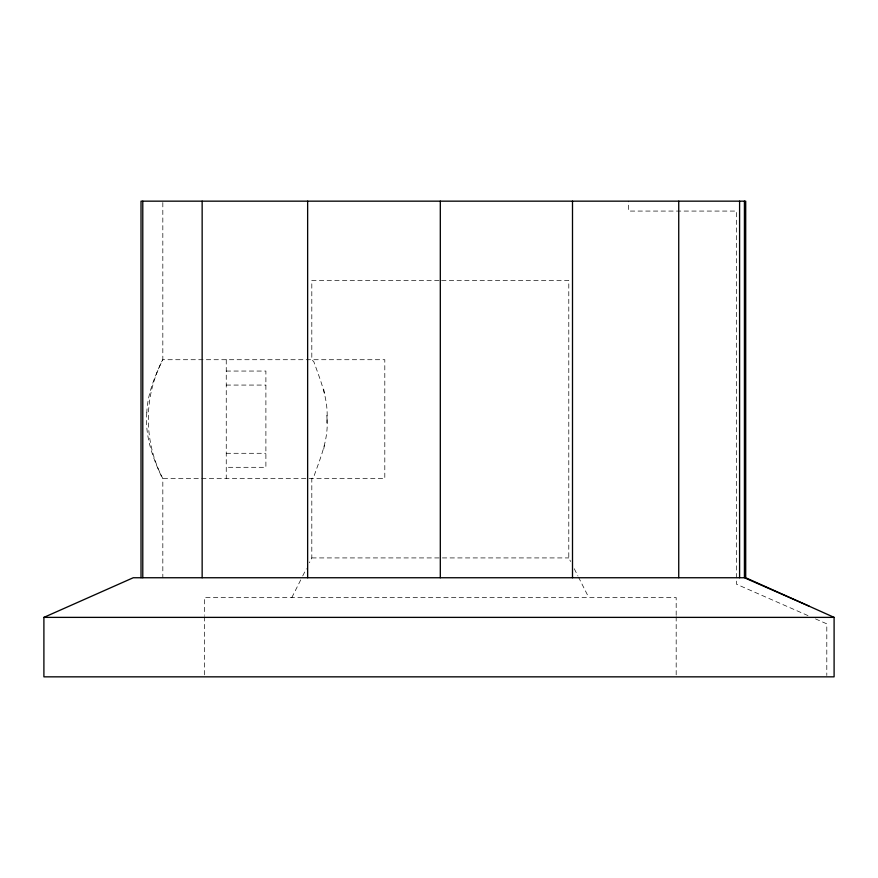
<?xml version="1.0" encoding="UTF-8"?>
<svg xmlns="http://www.w3.org/2000/svg" width="878" height="878" viewBox="0 0 878 878"><rect width="100%" height="100%" fill="white"/><g stroke="black" fill="none" stroke-linecap="round" stroke-linejoin="round"><path stroke-width="0.66" stroke-dasharray="4.39 3.29" d="M326.879 422.976L326.989 420.156M438.978 280.433L311.811 280.433L311.811 359.717L313.841 361.747C320.426 380.273 328.306 398.81 327.044 419.179C328.537 439.615 320.305 458.053 313.841 476.611L311.811 478.642L311.811 557.925L309.396 562.721M323.752 448.91L324.388 445.19M291.825 597.567L302.12 577.142M302.723 575.935L306.367 568.735M441.634 280.433L568.79 280.433L568.79 557.925L570.612 561.525M226.25 371.054L265.891 371.054L265.891 467.305L226.25 467.305M226.25 385.069L265.891 385.069M226.25 453.289L265.891 453.289M311.811 557.925L568.79 557.925M807.98 615.599L736.488 584.21L736.488 211.071L628.593 211.071L628.593 201.161M815.508 618.902L826.802 623.852L826.802 675.489M574.245 568.735L577.878 575.935M578.492 577.142L588.787 597.567M324.421 393.135L323.752 389.448M327.044 419.179L326.846 415.349M676.181 615.335L676.181 597.567L204.42 597.567L204.42 615.335M676.181 616.696L676.181 675.478M226.25 359.717L226.25 478.642M204.42 616.696L204.42 675.478M162.825 202.522L162.825 359.717L161.848 361.747C143.718 397.504 143.893 440.844 161.848 476.611L162.825 478.642L162.825 577.746M146.813 412.748C144.837 435.049 152.212 456.801 161.585 476.611L162.825 478.642L384.805 478.642L384.805 359.717L162.825 359.717L161.585 361.747C154.243 377.825 147.394 394.76 146.813 412.748"/><path stroke-width="1.32" d="M141.018 577.746L141.018 201.161L745.707 201.161L745.707 577.746L834.1 617.377L834.1 676.839L43.9 676.839L43.9 617.377L133.247 577.746L744.423 577.746L809.198 606.171M43.9 617.377L834.1 617.377M744.423 201.161L744.423 577.746M739.594 201.161L739.594 577.746M678.738 201.161L678.738 577.746M572.5 201.161L572.5 577.746M440.306 201.161L440.306 577.746M307.64 201.161L307.64 577.746M202.149 201.161L202.149 577.746M142.785 201.161L142.785 577.746"/></g></svg>
